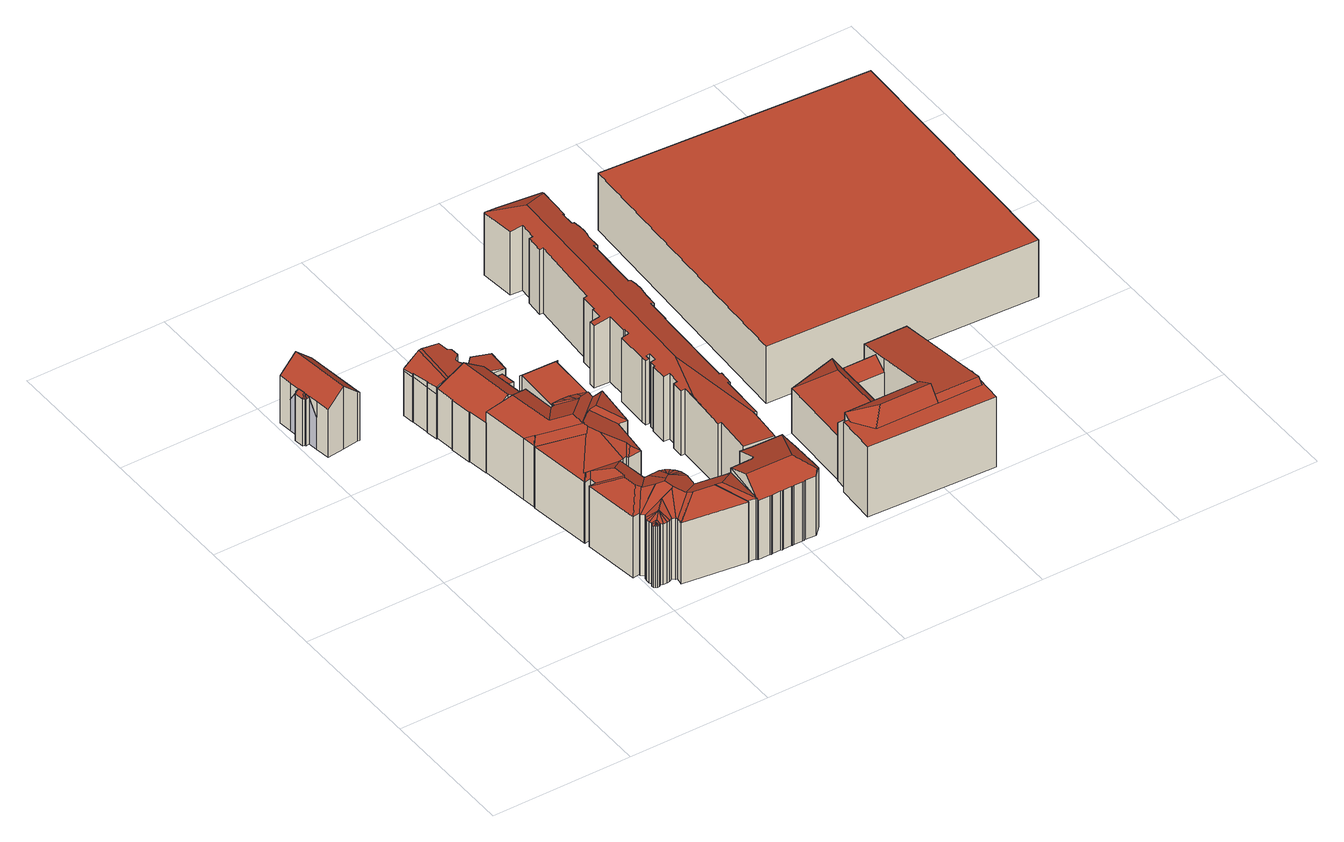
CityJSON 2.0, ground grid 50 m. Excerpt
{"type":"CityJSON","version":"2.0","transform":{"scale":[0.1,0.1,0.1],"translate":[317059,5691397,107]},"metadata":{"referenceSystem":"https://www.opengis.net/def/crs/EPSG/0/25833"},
"CityObjects":{
"building1":{"type":"Building","attributes":{"Gemeindeschluessel":14713000,"Geometrietyp2DReferenz":"3000","function":"31001_9998","roofType":"9999"},"children":["building1-1","building1-2"]},
"building1-1":{"type":"BuildingPart","attributes":{"Dachtyp_tdc":"tdcGableRoof","Dachneigung":42.45,"QualitaetDacherkennung":71,"Geometrietyp2DReferenz":"3000","roofType":"3100","measuredHeight":24.38},"parents":["building1"],"geometry":[{"type":"MultiSurface","lod":"2","boundaries":[[[0,1,2]],[[0,3,4,1]],[[3,5,6,4]],[[5,7,8,6]],[[7,9,10,8]],[[9,11,12,10]],[[11,13,14,12]],[[13,15,16,14]],[[15,17,18,16]],[[17,19,18]],[[13,11,9,7,5]],[[5,3,0,17,15,13]],[[20,21,1,4,6,8,10,12,14,16,18]],[[0,2,22,23,19,17]],[[2,1,21,22]],[[22,21,20,23]],[[23,20,18,19]]],"semantics":{"surfaces":[{"type":"WallSurface"},{"type":"RoofSurface"},{"type":"GroundSurface"},{"type":"ClosureSurface"}],"values":[0,0,0,0,0,0,0,0,0,0,1,1,2,0,3,3,3]}}]},
"building1-2":{"type":"BuildingPart","attributes":{"Dachtyp_tdc":"tdcFreeFormRoof","Dachneigung":58.92,"QualitaetDacherkennung":25,"Geometrietyp2DReferenz":"3000","roofType":"5000","measuredHeight":19.87},"parents":["building1"],"geometry":[{"type":"MultiSurface","lod":"2","boundaries":[[[19,23,20,18]],[[23,24,25,20]],[[24,26,27,25]],[[26,28,29,27]],[[28,30,31,29]],[[30,32,33,31]],[[32,34,35,33]],[[34,22,21,35]],[[22,2,22,34,36]],[[34,32,37,36]],[[32,30,38,37]],[[30,28,39,38]],[[28,26,40,39]],[[26,24,41,40]],[[24,23,19,23,41]],[[23,22,36,37,38,39,40,41]],[[20,25,27,29,31,33,35,21,1,21,20,18]],[[22,2,1,21]],[[20,21,22,23]]],"semantics":{"surfaces":[{"type":"WallSurface"},{"type":"RoofSurface"},{"type":"GroundSurface"},{"type":"ClosureSurface"}],"values":[0,0,0,0,0,0,0,0,1,1,1,1,1,1,1,1,2,3,3]}}]},
"building2":{"type":"Building","attributes":{"Gemeindeschluessel":14713000,"Geometrietyp2DReferenz":"3000","function":"31001_9998","roofType":"9999"},"children":["building2-1","building2-2"]},
"building2-1":{"type":"BuildingPart","attributes":{"Dachtyp_tdc":"tdcPolyFlatRoof","Dachneigung":4.44,"QualitaetDacherkennung":83,"Geometrietyp2DReferenz":"3000","roofType":"2100","measuredHeight":21.09},"parents":["building2"],"geometry":[{"type":"MultiSurface","lod":"2","boundaries":[[[42,43,44,45]],[[46,47,48,49]],[[47,42,45,48]],[[47,46,43,42]],[[45,44,49,48]],[[46,49,44,43]]],"semantics":{"surfaces":[{"type":"WallSurface"},{"type":"RoofSurface"},{"type":"GroundSurface"},{"type":"ClosureSurface"}],"values":[0,0,0,1,2,3]}}]},
"building2-2":{"type":"BuildingPart","attributes":{"Dachtyp_tdc":"tdcGableRoof","Dachneigung":34.47,"QualitaetDacherkennung":75,"Geometrietyp2DReferenz":"3000","roofType":"3100","measuredHeight":25.55},"parents":["building2"],"geometry":[{"type":"MultiSurface","lod":"2","boundaries":[[[50,51,52,53]],[[51,54,55,52]],[[54,56,57,55]],[[56,58,59,57]],[[58,60,61,59]],[[60,62,63,61]],[[62,46,49,63]],[[43,64,65,44]],[[64,66,67,65]],[[66,68,69,67]],[[68,50,53,69]],[[66,64,43,46,62,60]],[[60,58,56,54,51,50,68,66]],[[53,52,55,57,59,61,63,49,44,65,67,69]],[[43,44,49,46]]],"semantics":{"surfaces":[{"type":"WallSurface"},{"type":"RoofSurface"},{"type":"GroundSurface"},{"type":"ClosureSurface"}],"values":[0,0,0,0,0,0,0,0,0,0,0,1,1,2,3]}}]},
"building3":{"type":"Building","attributes":{"Dachtyp_tdc":"tdcFreeFormRoof","Gemeindeschluessel":14713000,"Dachneigung":28.03,"QualitaetDacherkennung":4,"Geometrietyp2DReferenz":"3000","function":"31001_9998","roofType":"5000","measuredHeight":30.65},"geometry":[{"type":"MultiSurface","lod":"2","boundaries":[[[70,71,72,73]],[[74,70,73,75]],[[76,77,74,75,78]],[[79,80,76,78,81]],[[82,79,81,83]],[[82,83,84]],[[85,80,79,82,84,86]],[[87,85,86,88]],[[89,90,87,88,91]],[[92,93,89,91,94]],[[95,96,97,98,99,92,94,100]],[[101,102,95,100,103]],[[101,103,104]],[[105,102,101,104,106]],[[107,108,105,106,109]],[[110,107,109,111]],[[110,111,112]],[[113,107,110,112,114]],[[113,114,115]],[[108,107,113,115,116]],[[117,102,105,108,116,118]],[[117,118,119]],[[96,95,102,117,119,120]],[[97,96,120,121]],[[98,97,121,122]],[[123,124,99,98,122,125]],[[126,123,125,127]],[[128,126,127,129]],[[130,128,129,131]],[[132,133,130,131,134]],[[135,132,134,136]],[[135,136,137]],[[138,133,132,135,137,139]],[[138,139,140]],[[124,123,126,128,130,133,138,140,141]],[[142,143,144,145,93,92,99,124,141,146]],[[142,146,147]],[[143,142,147,148]],[[149,144,143,148,150]],[[151,149,150,152]],[[153,151,152,154]],[[153,154,155]],[[145,144,149,151,153,155,156]],[[90,89,93,145,156,157]],[[77,76,80,85,87,90,157,158]],[[159,160,71,70,74,77,158,161]],[[162,163,164,165,159,161,166]],[[167,162,166,168]],[[169,167,168,170]],[[169,170,171]],[[172,173,174,175,163,162,167,169,171,176]],[[177,172,176,178]],[[177,178,179]],[[180,173,172,177,179,181]],[[182,183,184,185,180,181,186]],[[182,186,187]],[[188,183,182,187,189]],[[190,188,189,191]],[[190,191,192]],[[184,183,188,190,192,193]],[[194,185,184,193,195]],[[196,194,195,197]],[[196,197,198]],[[199,200,201,202,203,204,205,206,207,208,209,210,211,212,213,214,215,216,217,218,219,220,221,222,223,224,225,226,227,228,229,230,231,232,233,234,235,236,237,238,239,240,241,242,243,244,245,246,247,248,249,250,251,252,253,254,255,256,257,258,259,260,261,262,263,264,265,266,267,268,269]],[[197,195,200,199]],[[195,193,201,200]],[[193,192,202,201]],[[192,191,203,202]],[[191,189,204,203]],[[189,187,205,204]],[[187,186,206,205]],[[186,181,207,206]],[[181,179,208,207]],[[179,178,209,208]],[[178,176,210,209]],[[176,171,211,210]],[[171,170,212,211]],[[170,168,213,212]],[[168,166,214,213]],[[166,161,215,214]],[[161,158,216,215]],[[158,157,217,216]],[[157,156,218,217]],[[156,155,219,218]],[[155,154,220,219]],[[154,152,221,220]],[[152,150,222,221]],[[150,148,223,222]],[[148,147,224,223]],[[147,146,225,224]],[[146,141,226,225]],[[141,140,227,226]],[[140,139,228,227]],[[139,137,229,228]],[[137,136,230,229]],[[136,134,231,230]],[[134,131,232,231]],[[131,129,233,232]],[[129,127,234,233]],[[127,125,235,234]],[[125,122,236,235]],[[122,121,237,236]],[[121,120,238,237]],[[120,119,239,238]],[[119,118,240,239]],[[118,116,241,240]],[[116,115,242,241]],[[115,114,243,242]],[[114,112,244,243]],[[112,111,245,244]],[[111,109,246,245]],[[109,106,247,246]],[[106,104,248,247]],[[104,103,249,248]],[[103,100,250,249]],[[100,94,251,250]],[[94,91,252,251]],[[91,88,253,252]],[[88,86,254,253]],[[86,84,255,254]],[[84,83,256,255]],[[83,81,257,256]],[[81,78,258,257]],[[78,75,259,258]],[[75,73,260,259]],[[73,72,261,260]],[[72,270,262,261]],[[270,271,263,262]],[[271,272,264,263]],[[272,273,265,264]],[[273,274,266,265]],[[274,275,267,266]],[[275,276,268,267]],[[276,198,269,268]],[[198,197,199,269]],[[174,173,180,185,194,196,198,276]],[[277,278,175,174,276,275]],[[277,275,274]],[[278,277,274,273]],[[164,163,175,278,273,272]],[[165,164,272,271]],[[160,159,165,271,270]],[[71,160,270,72]]],"semantics":{"surfaces":[{"type":"RoofSurface"},{"type":"GroundSurface"},{"type":"WallSurface"}],"values":[0,0,0,0,0,0,0,0,0,0,0,0,0,0,0,0,0,0,0,0,0,0,0,0,0,0,0,0,0,0,0,0,0,0,0,0,0,0,0,0,0,0,0,0,0,0,0,0,0,0,0,0,0,0,0,0,0,0,0,0,0,0,0,1,2,2,2,2,2,2,2,2,2,2,2,2,2,2,2,2,2,2,2,2,2,2,2,2,2,2,2,2,2,2,2,2,2,2,2,2,2,2,2,2,2,2,2,2,2,2,2,2,2,2,2,2,2,2,2,2,2,2,2,2,2,2,2,2,2,2,2,2,2,2,2,0,0,0,0,0,0,0,0]}}]},
"building4":{"type":"Building","attributes":{"Dachtyp_tdc":"tdcFreeFormRoof","Gemeindeschluessel":14713000,"Dachneigung":13.63,"QualitaetDacherkennung":21,"Geometrietyp2DReferenz":"3000","function":"31001_9998","roofType":"5000","measuredHeight":22.17},"geometry":[{"type":"MultiSurface","lod":"2","boundaries":[[[279,280,281,282]],[[280,283,284,281]],[[283,285,286,284]],[[285,287,288,286]],[[287,289,290,288]],[[289,291,292,290]],[[291,293,294,292]],[[293,295,296,294]],[[295,297,298,296]],[[297,299,300,298]],[[299,301,302,300]],[[301,303,304,302]],[[303,305,306,304]],[[305,307,308,306]],[[307,309,310,308]],[[309,311,312,310]],[[311,313,314,312]],[[313,315,316,314]],[[315,317,318,316]],[[317,319,320,318]],[[319,321,322,320]],[[321,323,324,322]],[[323,325,326,324]],[[325,327,328,326]],[[327,279,282,328]],[[329,330,331,332,333,334,335,336,337,338]],[[299,297,339,340,341,342,343,344,345,346,347,348,349,350,351]],[[352,331,330,350,349]],[[321,332,331,352,323]],[[323,352,349,325]],[[301,351,350,303]],[[299,351,301]],[[303,350,330,305]],[[325,349,348,327]],[[327,348,347,279]],[[279,347,346,280]],[[280,346,345,283]],[[283,345,344,285]],[[285,344,343,287]],[[287,343,342,289]],[[289,342,341,291]],[[291,341,340,293]],[[293,340,339,295]],[[295,339,297]],[[309,338,337,311]],[[307,329,338,309]],[[311,337,336,313]],[[313,336,335,315]],[[315,335,334,317]],[[317,334,333,319]],[[319,333,332,321]],[[305,330,329,307]],[[282,281,284,286,288,290,292,294,296,298,300,302,304,306,308,310,312,314,316,318,320,322,324,326,328]]],"semantics":{"surfaces":[{"type":"WallSurface"},{"type":"RoofSurface"},{"type":"GroundSurface"}],"values":[0,0,0,0,0,0,0,0,0,0,0,0,0,0,0,0,0,0,0,0,0,0,0,0,0,1,1,1,0,0,0,0,0,0,0,0,0,0,0,0,0,0,0,0,0,0,0,0,0,0,0,0,2]}}]},
"building5":{"type":"Building","attributes":{"Gemeindeschluessel":14713000,"Geometrietyp2DReferenz":"3000","function":"31001_9998","roofType":"9999"},"children":["building5-1","building5-2","building5-3"]},
"building5-1":{"type":"BuildingPart","attributes":{"Dachtyp_tdc":"tdcPolyFlatRoof","Dachneigung":0,"QualitaetDacherkennung":66,"Geometrietyp2DReferenz":"3000","roofType":"1000","measuredHeight":3},"parents":["building5"],"geometry":[{"type":"MultiSurface","lod":"2","boundaries":[[[353,354,355,356]],[[357,358,359,360]],[[361,362,363,364]],[[362,365,366,363]],[[365,353,356,366]],[[365,362,361,358,357,354,353]],[[356,355,360,359,364,363,366]],[[360,355,354,357]],[[364,359,358,361]]],"semantics":{"surfaces":[{"type":"WallSurface"},{"type":"RoofSurface"},{"type":"GroundSurface"},{"type":"ClosureSurface"}],"values":[0,0,0,0,0,1,2,3,3]}}]},
"building5-2":{"type":"BuildingPart","attributes":{"Dachtyp_tdc":"tdcFreeFormRoof","Dachneigung":35.58,"QualitaetDacherkennung":15,"Geometrietyp2DReferenz":"3000","roofType":"5000","measuredHeight":18.59},"parents":["building5"],"geometry":[{"type":"MultiSurface","lod":"2","boundaries":[[[367,368,369,355,354]],[[368,370,371,369]],[[370,372,357,360,371]],[[373,372,370]],[[374,373,370,368]],[[374,368,367]],[[373,374,367,372]],[[355,369,371,360]],[[354,357,372,367]],[[354,355,360,357]]],"semantics":{"surfaces":[{"type":"WallSurface"},{"type":"RoofSurface"},{"type":"GroundSurface"},{"type":"ClosureSurface"}],"values":[0,0,0,1,1,1,1,2,0,3]}}]},
"building5-3":{"type":"BuildingPart","attributes":{"Dachtyp_tdc":"tdcFreeFormRoof","Dachneigung":30.51,"QualitaetDacherkennung":25,"Geometrietyp2DReferenz":"3000","roofType":"5000","measuredHeight":18.47},"parents":["building5"],"geometry":[{"type":"MultiSurface","lod":"2","boundaries":[[[375,376,364,377]],[[376,361,364]],[[378,379,380,359,358]],[[379,375,377,380]],[[376,375,381]],[[375,379,382,381]],[[379,378,382]],[[378,376,381,382]],[[377,364,359,380]],[[358,361,376,378]],[[359,364,361,358]]],"semantics":{"surfaces":[{"type":"WallSurface"},{"type":"RoofSurface"},{"type":"GroundSurface"},{"type":"ClosureSurface"}],"values":[0,0,0,0,1,1,1,1,2,0,3]}}]},
"building6":{"type":"Building","attributes":{"Dachtyp_tdc":"tdcPolyFlatRoof","Gemeindeschluessel":14713000,"Dachneigung":0,"QualitaetDacherkennung":69,"Geometrietyp2DReferenz":"3000","function":"31001_9998","roofType":"1000","measuredHeight":2.74},"geometry":[{"type":"MultiSurface","lod":"2","boundaries":[[[383,384,385,386]],[[384,387,388,385]],[[387,389,390,388]],[[389,391,392,390]],[[391,393,394,392]],[[393,383,386,394]],[[393,391,389,387,384,383]],[[386,385,388,390,392,394]]],"semantics":{"surfaces":[{"type":"WallSurface"},{"type":"RoofSurface"},{"type":"GroundSurface"}],"values":[0,0,0,0,0,0,1,2]}}]},
"building7":{"type":"Building","attributes":{"Dachtyp_tdc":"tdcFreeFormRoof","Gemeindeschluessel":14713000,"Dachneigung":23.32,"QualitaetDacherkennung":24,"Geometrietyp2DReferenz":"3000","function":"31001_9998","roofType":"5000","measuredHeight":29.2},"geometry":[{"type":"MultiSurface","lod":"2","boundaries":[[[395,396,397,398]],[[396,399,400,397]],[[399,401,402,400]],[[401,403,404,402]],[[403,405,406,404]],[[405,407,408,406]],[[407,409,410,408]],[[409,411,412,410]],[[411,413,414,412]],[[413,415,416,414]],[[415,417,418,416]],[[417,419,420,418]],[[419,421,229,420]],[[421,422,228,229]],[[422,423,424,228]],[[423,425,426,424]],[[425,427,428,426]],[[427,429,430,428]],[[429,431,432,430]],[[431,433,434,432]],[[433,435,436,434]],[[435,437,438,436]],[[437,439,440,438]],[[439,441,442,440]],[[441,443,444,442]],[[443,445,446,444]],[[445,447,448,446]],[[447,449,450,448]],[[449,451,452,450]],[[451,453,454,452]],[[453,455,456,454]],[[455,457,458,456]],[[457,459,460,458]],[[459,395,398,460]],[[451,449,447,445,443,441,439,437,435,433,431,461,462,463,457,455,453]],[[462,461,429,427,425,423,422,464]],[[395,459,463,462,464,421,419,417,415,413,411,409,407,405,403,401,399,396]],[[422,421,464]],[[431,429,461]],[[459,457,463]],[[398,397,400,402,404,406,408,410,412,414,416,418,420,229,228,424,426,428,430,432,434,436,438,440,442,444,446,448,450,452,454,456,458,460]]],"semantics":{"surfaces":[{"type":"WallSurface"},{"type":"RoofSurface"},{"type":"GroundSurface"}],"values":[0,0,0,0,0,0,0,0,0,0,0,0,0,0,0,0,0,0,0,0,0,0,0,0,0,0,0,0,0,0,0,0,0,0,1,1,1,0,0,0,2]}}]},
"building8":{"type":"Building","attributes":{"Dachtyp_tdc":"tdcPolyFlatRoof","Gemeindeschluessel":14713000,"Dachneigung":0,"QualitaetDacherkennung":34,"Geometrietyp2DReferenz":"3000","function":"31001_9998","roofType":"1000","measuredHeight":5.77},"geometry":[{"type":"MultiSurface","lod":"2","boundaries":[[[465,466,467,468]],[[466,469,470,467]],[[469,471,472,470]],[[471,473,474,472]],[[473,475,476,474]],[[475,477,478,476]],[[477,479,480,478]],[[479,481,482,480]],[[481,483,484,482]],[[483,485,486,484]],[[485,487,488,486]],[[487,465,468,488]],[[487,485,483,481,479,477,475,473,471,469,466,465]],[[468,467,470,472,474,476,478,480,482,484,486,488]]],"semantics":{"surfaces":[{"type":"WallSurface"},{"type":"RoofSurface"},{"type":"GroundSurface"}],"values":[0,0,0,0,0,0,0,0,0,0,0,0,1,2]}}]},
"building9":{"type":"Building","attributes":{"name":"Hochschule Macromedia","Dachtyp_tdc":"tdcFreeFormRoof","Gemeindeschluessel":14713000,"Dachneigung":18.26,"QualitaetDacherkennung":17,"Geometrietyp2DReferenz":"3000","function":"31001_3023","roofType":"5000","measuredHeight":26.34},"geometry":[{"type":"MultiSurface","lod":"2","boundaries":[[[489,490,491,492]],[[490,493,494,491]],[[493,495,496,494]],[[495,497,498,496]],[[497,499,500,498]],[[499,501,502,500]],[[501,503,504,502]],[[503,505,506,504]],[[505,507,508,506]],[[507,509,510,508]],[[509,511,512,510]],[[511,513,514,512]],[[513,515,516,514]],[[515,517,518,516]],[[517,519,520,518]],[[519,521,522,520]],[[521,523,524,522]],[[523,525,526,524]],[[525,527,528,526]],[[527,529,530,528]],[[529,531,532,530]],[[531,533,534,532]],[[533,535,536,534]],[[535,537,538,536]],[[537,539,540,538]],[[539,541,542,540]],[[541,543,544,542]],[[543,545,546,544]],[[545,547,548,546]],[[547,549,550,548]],[[549,551,552,550]],[[551,553,554,552]],[[553,555,556,554]],[[555,557,558,556]],[[557,559,560,558]],[[559,561,562,560]],[[561,563,564,562]],[[563,565,566,564]],[[565,567,568,566]],[[567,569,570,568]],[[569,571,572,570]],[[571,573,574,572]],[[573,575,576,574]],[[575,577,578,576]],[[577,579,580,578]],[[579,581,582,580]],[[581,583,584,582]],[[583,585,586,584]],[[585,587,588,586]],[[587,589,590,588]],[[589,591,592,590]],[[591,593,594,592]],[[593,595,596,594]],[[595,597,598,596]],[[597,599,600,598]],[[599,601,602,600]],[[601,603,604,602]],[[603,605,606,604]],[[605,607,608,606]],[[607,609,610,608]],[[609,611,612,610]],[[611,613,614,612]],[[613,615,616,614]],[[615,617,618,616]],[[617,489,492,618]],[[619,620,489,617,621]],[[622,623,547,545,543,541,624]],[[622,619,621,615,613,611,609,607,605,603,601,599,597,595,593,591,589,587,585,583,581,579,577,575,573,571,569,567,565,563,561,559,557,555,553,551,549,623]],[[539,537,535,533,531,529,527,525,523,521,519,517,515,513,511,509,507,505,503,501,499,497,495,493,490,620,619,622,624]],[[490,489,620]],[[541,539,624]],[[549,547,623]],[[617,615,621]],[[492,491,494,496,498,500,502,504,506,508,510,512,514,516,518,520,522,524,526,528,530,532,534,536,538,540,542,544,546,548,550,552,554,556,558,560,562,564,566,568,570,572,574,576,578,580,582,584,586,588,590,592,594,596,598,600,602,604,606,608,610,612,614,616,618]]],"semantics":{"surfaces":[{"type":"WallSurface"},{"type":"RoofSurface"},{"type":"GroundSurface"}],"values":[0,0,0,0,0,0,0,0,0,0,0,0,0,0,0,0,0,0,0,0,0,0,0,0,0,0,0,0,0,0,0,0,0,0,0,0,0,0,0,0,0,0,0,0,0,0,0,0,0,0,0,0,0,0,0,0,0,0,0,0,0,0,0,0,0,1,1,1,1,0,0,0,0,2]}}]},
"building10":{"type":"Building","attributes":{"Gemeindeschluessel":14713000,"Dachorientierung":0,"MittlereTraufHoehe":135.66,"ObjektHoehe":27.15,"BodenHoehe":108.51,"Geometrietyp2DReferenz":"3000","BezugspunktDach":"2000","AbsoluteHoehe":135.66,"Dachflaeche":645.91,"function":"31001_9998","measuredHeight":27.15,"storeysAboveGround":9},"geometry":[{"type":"MultiSurface","lod":"2","boundaries":[[[625,626,627,628,629,630]],[[630,629,631,632]],[[629,628,633,631]],[[628,627,634,633]],[[627,626,635,634]],[[626,625,636,635]],[[625,630,632,636]],[[632,631,633,634,635,636]]],"semantics":{"surfaces":[{"type":"RoofSurface"},{"type":"WallSurface"},{"type":"GroundSurface"}],"values":[0,1,1,1,1,1,1,2]}}]},
"building11":{"type":"Building","attributes":{"Gemeindeschluessel":14713000,"Geometrietyp2DReferenz":"3000","function":"31001_9998","roofType":"9999"},"children":["building11-1","building11-2","building11-3","building11-4","building11-5","building11-6"]},
"building11-1":{"type":"BuildingPart","attributes":{"Dachtyp_tdc":"tdcHipAndGableRoof","Dachneigung":44.83,"QualitaetDacherkennung":42,"Geometrietyp2DReferenz":"3000","roofType":"5000","measuredHeight":27.33},"parents":["building11"],"geometry":[{"type":"MultiSurface","lod":"2","boundaries":[[[637,638,639,640]],[[638,641,642,643,639]],[[641,638,644]],[[638,637,645,646,644]],[[647,648,649,641,644,646,650]],[[640,639,643,651,652]],[[647,652,651,653,648]],[[649,642,641]],[[653,651,643,642]],[[653,642,649,648]],[[637,640,652,647]],[[650,646,645]],[[647,650,645,637]]],"semantics":{"surfaces":[{"type":"WallSurface"},{"type":"RoofSurface"},{"type":"GroundSurface"},{"type":"ClosureSurface"}],"values":[0,0,1,1,1,2,0,0,3,3,3,0,3]}}]},
"building11-2":{"type":"BuildingPart","attributes":{"Dachtyp_tdc":"tdcGableRoof","Dachneigung":10.1,"QualitaetDacherkennung":9,"Geometrietyp2DReferenz":"3000","roofType":"3100","measuredHeight":29.9},"parents":["building11"],"geometry":[{"type":"MultiSurface","lod":"2","boundaries":[[[654,655,656,657,658]],[[659,660,661,662,663]],[[660,664,665,661]],[[664,666,665]],[[667,668,669,670,671]],[[668,672,673,669]],[[672,674,675,673]],[[668,667,664,660,659,655,654,676,677,678]],[[678,679,680,674,672,668]],[[681,658,657,662,661,665,670,669,673,675]],[[677,682,678]],[[654,658,681,683,676]],[[676,683,682,677]],[[659,663,684,656,655]],[[663,662,657,656]],[[663,656,684]],[[671,666,664,667]],[[671,670,665,666]],[[682,679,678]],[[681,675,674,680,683]],[[683,680,679,682]]],"semantics":{"surfaces":[{"type":"WallSurface"},{"type":"RoofSurface"},{"type":"GroundSurface"},{"type":"ClosureSurface"}],"values":[0,0,0,0,0,0,0,1,1,2,0,3,3,0,3,3,0,3,0,3,3]}}]},
"building11-3":{"type":"BuildingPart","attributes":{"Dachtyp_tdc":"tdcPolyFlatRoof","Dachneigung":45.01,"QualitaetDacherkennung":41,"Geometrietyp2DReferenz":"3000","roofType":"2100","measuredHeight":26.55},"parents":["building11"],"geometry":[{"type":"MultiSurface","lod":"2","boundaries":[[[685,686,687,688]],[[686,689,637,640,687]],[[690,650,645,689,686,685]],[[688,687,640,652]],[[647,650,690]],[[645,637,689]],[[647,652,640,637]],[[647,637,645,650]],[[688,652,647,690,685]]],"semantics":{"surfaces":[{"type":"WallSurface"},{"type":"RoofSurface"},{"type":"GroundSurface"},{"type":"ClosureSurface"}],"values":[0,0,1,2,0,0,3,3,3]}}]},
"building11-4":{"type":"BuildingPart","attributes":{"Dachtyp_tdc":"tdcGableRoof","Dachneigung":45.4,"QualitaetDacherkennung":59,"Geometrietyp2DReferenz":"3000","roofType":"3100","measuredHeight":23.09},"parents":["building11"],"geometry":[{"type":"MultiSurface","lod":"2","boundaries":[[[642,663,662,643]],[[656,653,651,657]],[[663,642,649,691,684]],[[653,656,684,691,648]],[[643,662,657,651]],[[657,662,663,656]],[[642,643,651,653]],[[656,663,684]],[[648,691,649]],[[653,648,649,642]]],"semantics":{"surfaces":[{"type":"WallSurface"},{"type":"RoofSurface"},{"type":"GroundSurface"},{"type":"ClosureSurface"}],"values":[0,0,1,1,2,3,3,3,0,3]}}]},
"building11-5":{"type":"BuildingPart","attributes":{"Dachtyp_tdc":"tdcPolyFlatRoof","Dachneigung":0,"QualitaetDacherkennung":95,"Geometrietyp2DReferenz":"3000","roofType":"1000","measuredHeight":19.39},"parents":["building11"],"geometry":[{"type":"MultiSurface","lod":"2","boundaries":[[[666,692,693,665]],[[692,694,695,693]],[[694,671,670,695]],[[671,694,692,666]],[[665,693,695,670]],[[665,670,671,666]]],"semantics":{"surfaces":[{"type":"WallSurface"},{"type":"RoofSurface"},{"type":"GroundSurface"},{"type":"ClosureSurface"}],"values":[0,0,0,1,2,3]}}]},
"building11-6":{"type":"BuildingPart","attributes":{"Dachtyp_tdc":"tdcHipAndGableRoof","Dachneigung":48.07,"QualitaetDacherkennung":39,"Geometrietyp2DReferenz":"3000","roofType":"5000","measuredHeight":32.54},"parents":["building11"],"geometry":[{"type":"MultiSurface","lod":"2","boundaries":[[[696,697,698,675,674]],[[697,699,685,688,698]],[[699,697,700]],[[697,696,679,682,677,701,700]],[[702,699,700,701]],[[675,698,688,652,658,681]],[[658,652,690,685,699,702,654]],[[652,688,685,690]],[[696,674,680]],[[676,654,702]],[[683,681,658,654,676]],[[674,675,681,683,680]],[[702,701,677,676]],[[680,679,696]],[[676,677,682,683]],[[683,682,679,680]]],"semantics":{"surfaces":[{"type":"WallSurface"},{"type":"RoofSurface"},{"type":"GroundSurface"},{"type":"ClosureSurface"}],"values":[0,0,1,1,1,2,0,3,0,0,3,3,0,0,3,3]}}]},
"building12":{"type":"Building","attributes":{"name":"Sächsische Aufbaubank","Dachtyp_tdc":"tdcPolyFlatRoof","Gemeindeschluessel":14713000,"Dachneigung":0,"QualitaetDacherkennung":49,"Geometrietyp2DReferenz":"3000","function":"31001_3010","roofType":"1000","measuredHeight":22.2},"geometry":[{"type":"MultiSurface","lod":"2","boundaries":[[[703,704,705,706]],[[704,707,708,705]],[[707,709,710,708]],[[709,703,706,710]],[[709,707,704,703]],[[706,705,708,710]]],"semantics":{"surfaces":[{"type":"WallSurface"},{"type":"RoofSurface"},{"type":"GroundSurface"}],"values":[0,0,0,0,1,2]}}]}
},
"vertices":[
[21,1354,193],[21,1354,8],[21,1354,128],[15,1401,193],[15,1401,8],[77,1409,252],[77,1409,8],[141,1417,192],[141,1417,8],[167,1198,194],[167,1198,8],[161,1198,198],[161,1198,8],[104,1191,252],[104,1191,8],[43,1183,194],[43,1183,8],[36,1235,194],[36,1235,8],[36,1235,133],[32,1268,8],[25,1317,8],[25,1317,189],[32,1268,189],
[19,1267,189],[19,1267,8],[17,1271,189],[17,1271,8],[10,1273,189],[10,1273,8],[6,1307,189],[6,1307,8],[12,1311,189],[12,1311,8],[14,1315,189],[14,1315,8],[19,1309,201],[19,1306,202],[17,1302,206],[20,1281,207],[22,1278,203],[23,1275,202],
[561,952,220],[542,950,222],[542,950,11],[561,952,11],[535,1001,222],[555,1004,220],[555,1004,11],[535,1001,11],
[383,926,204],[381,925,203],[381,925,11],[383,926,11],[371,1001,203],[371,1001,11],[373,1002,204],[373,1002,11],[364,1072,205],[364,1072,11],[456,1066,267],[456,1066,11],[527,1062,222],[527,1062,11],[552,875,222],[552,875,11],[482,865,267],[482,865,11],[393,853,205],[393,853,11],
[471,433,260],[470,435,260],[452,411,249],[452,407,249],[489,434,259],[473,411,249],[547,335,282],[541,380,282],[477,388,249],[457,381,251],[537,321,288],[461,385,249],[457,384,251],[460,388,249],[453,387,249],[543,273,288],[479,189,249],[556,263,282],[503,193,249],[590,232,297],[557,258,282],[504,188,249],[628,195,296],[617,223,303],[514,178,249],[546,152,270],[546,153,270],[579,185,277],[619,190,293],[628,194,296],[507,168,249],[543,152,269],[545,152,270],[505,156,249],[505,143,249],[526,133,256],[509,134,249],[517,124,255],[525,132,256],[504,127,249],[515,123,254],[505,118,249],[509,114,249],[517,123,255],[515,111,249],[522,112,249],[527,116,249],[545,151,269],[536,112,249],[549,112,249],[561,114,249],[571,120,249],[581,111,249],[656,163,282],[652,164,282],[586,110,249],[667,149,288],[582,85,249],[742,139,288],[807,55,249],[744,140,287],[807,59,249],[837,57,249],[767,137,287],[835,56,249],[836,55,249],[835,54,249],[838,53,249],[826,187,256],[841,201,249],[827,201,249],[720,217,249],[658,260,284],[657,260,284],[654,259,286],[634,241,295],[724,261,249],[723,275,249],[718,288,249],[655,261,285],[709,303,249],[656,264,283],[698,314,249],[659,274,278],[684,324,249],[668,329,249],[629,328,249],[611,326,249],[597,433,249],[466,437,259],[468,435,260],[594,433,249],[588,530,300],[561,556,316],[547,538,307],[544,538,307],[609,435,249],[650,479,265],[624,440,249],[650,462,264],[626,431,249],[675,437,249],[630,652,284],[561,580,317],[561,574,317],[560,574,317],[690,582,249],[660,654,286],[723,580,249],[738,737,249],[558,581,316],[698,731,249],[659,731,270],[642,719,278],[642,718,278],[557,626,319],[701,759,249],[668,770,249],[635,726,275],[641,775,249],[615,746,265],[615,777,249],[581,774,249],[582,763,249],[498,669,291],[566,761,249],[476,832,291],[552,875,249],[393,853,249],[552,875,12],[566,761,12],[582,763,12],[581,774,12],[615,777,12],[641,775,12],[668,770,12],[701,759,12],[698,731,12],[738,737,12],[723,580,12],[690,582,12],[675,437,12],[626,431,12],[624,440,12],[609,435,12],[594,433,12],[597,433,12],[611,326,12],[629,328,12],[668,329,12],[684,324,12],[698,314,12],[709,303,12],[718,288,12],[723,275,12],[724,261,12],[720,217,12],[827,201,12],[841,201,12],[838,53,12],[835,54,12],[835,56,12],[807,59,12],[807,55,12],[582,85,12],[586,110,12],[581,111,12],[571,120,12],[561,114,12],[549,112,12],[536,112,12],[527,116,12],[522,112,12],[515,111,12],[509,114,12],[505,118,12],[504,127,12],[509,134,12],[505,143,12],[505,156,12],[507,168,12],[514,178,12],[504,188,12],[503,193,12],[479,189,12],[453,387,12],[460,388,12],[461,385,12],[477,388,12],[473,411,12],[452,407,12],[452,411,12],[450,411,12],[420,632,12],[423,633,12],[422,636,12],[421,636,12],[415,684,12],[416,684,12],[393,853,12],[450,411,249],[420,632,249],[423,633,249],[422,636,249],[421,636,249],[415,684,249],[416,684,249],[442,663,262],[443,663,262],
[488,1202,182],[493,1202,182],[493,1202,8],[488,1202,8],[501,1197,182],[501,1197,8],[504,1168,182],[504,1168,8],[481,1146,182],[481,1146,8],[483,1132,182],[483,1132,8],[494,1120,182],[494,1120,8],[510,1119,182],[510,1119,8],[533,1144,182],[533,1144,8],[608,1140,182],[608,1140,8],[603,1058,182],[603,1058,8],[527,1062,182],[527,1062,8],[406,1069,182],[406,1069,8],[393,1070,182],[393,1070,8],[364,1072,182],[364,1072,8],[362,1072,182],[362,1072,8],[357,1115,182],[357,1115,8],[358,1116,182],[358,1116,8],[350,1180,182],[350,1180,8],[348,1180,182],[348,1180,8],[343,1221,182],[343,1221,8],[345,1221,182],[345,1221,8],[411,1230,182],[411,1230,8],[415,1230,182],[415,1230,8],[483,1238,182],[483,1238,8],[364,1072,210],[393,1070,230],[402,1228,230],[345,1221,192],[343,1221,190],[348,1180,195],[350,1180,197],[358,1116,205],[357,1115,204],[362,1072,209],[533,1144,200],[510,1119,205],[494,1120,209],[483,1132,212],[481,1146,212],[504,1168,207],[501,1197,208],[493,1202,210],[488,1202,211],[483,1238,213],[415,1230,229],[406,1069,229],[527,1062,200],[411,1230,230],
[619,884,40],[572,877,40],[572,877,10],[619,884,10],[561,952,40],[555,1004,40],[555,1004,10],[561,952,10],[547,1061,40],[603,1058,40],[603,1058,10],[547,1061,10],[624,1055,40],[624,1055,10],
[572,877,188],[552,875,188],[552,875,10],[542,950,188],[542,950,10],[561,952,188],[553,941,195],[560,886,195],
[527,1062,188],[547,1061,188],[527,1062,10],[555,1004,188],[535,1001,188],[535,1001,10],[538,1051,194],[543,1012,194],
[619,884,36],[624,1055,36],[624,1055,9],[619,884,9],[660,1052,36],[660,1052,9],[687,1049,36],[687,1049,9],[683,885,36],[683,885,9],[641,886,36],[641,886,9],
[1010,49,242],[1005,47,241],[1005,47,12],[1010,49,12],[1000,49,242],[1000,49,12],[969,49,242],[969,49,12],[964,48,241],[964,48,12],[960,49,242],[960,49,12],[931,50,242],[931,50,12],[926,48,240],[926,48,12],[921,50,242],[921,50,12],[891,50,241],[891,50,12],[887,49,240],[887,49,12],[882,50,241],[882,50,12],[841,51,241],[841,51,12],[838,53,244],[841,201,266],[921,202,265],[921,202,12],[929,209,262],[929,209,12],[936,292,226],[936,292,12],[978,285,229],[978,285,12],[1085,282,228],[1085,282,12],[1084,241,230],[1084,241,12],[1086,237,229],[1086,237,12],[1084,233,231],[1084,233,12],[1082,202,234],[1082,202,12],[1085,198,232],[1085,198,12],[1082,193,234],[1082,193,12],[1081,164,237],[1081,164,12],[1083,160,235],[1083,160,12],[1080,156,237],[1080,156,12],[1079,124,239],[1079,124,12],[1081,119,238],[1081,119,12],[1079,115,240],[1079,115,12],[1077,76,243],[1077,76,12],[1048,48,243],[1048,48,12],[1084,282,229],[1004,111,303],[1062,62,256],[839,114,303],
[698,1122,66],[833,1118,66],[833,1118,9],[698,1122,9],[833,1117,66],[833,1117,9],[828,1117,66],[828,1117,9],[819,816,66],[819,816,9],[824,816,66],[824,816,9],[824,814,66],[824,814,9],[689,818,66],[689,818,9],[689,820,66],[689,820,9],[695,820,66],[695,820,9],[704,1120,66],[704,1120,9],[698,1121,66],[698,1121,9],
[1130,1638,232],[1125,1512,235],[1125,1512,3],[1130,1638,3],[1120,1512,237],[1120,1512,3],[1119,1464,237],[1119,1464,3],[1128,1463,234],[1128,1463,3],[1133,1441,232],[1133,1441,3],[1134,1419,231],[1134,1419,3],[1132,1402,232],[1132,1402,3],[1127,1384,233],[1127,1384,3],[1126,1335,233],[1126,1335,3],[1113,1337,237],[1113,1337,3],[1106,1141,237],[1106,1141,3],[1116,1140,233],[1116,1140,3],[1120,1118,232],[1120,1118,3],[1121,1096,231],[1121,1096,3],[1115,1059,233],[1115,1059,3],[1113,1013,232],[1113,1013,3],[1101,1014,237],[1101,1014,3],[1098,929,236],[1098,929,3],[1096,930,237],[1096,930,3],[1084,621,237],[1084,621,3],[1094,621,234],[1094,621,3],[1092,572,233],[1092,572,3],[1082,572,237],[1082,572,3],[1077,408,236],[1077,408,3],[1064,408,241],[1064,408,3],[1060,286,233],[1060,286,3],[947,290,240],[947,290,3],[951,413,248],[951,413,3],[940,413,248],[940,413,3],[945,599,257],[945,599,3],[932,599,255],[932,599,3],[933,641,255],[933,641,3],[946,641,257],[946,641,3],[947,684,257],[947,684,3],[925,685,253],[925,685,3],[927,743,253],[927,743,3],[933,743,254],[933,743,3],[934,766,254],[934,766,3],[949,766,256],[949,766,3],[950,797,256],[950,797,3],[938,797,254],[938,797,3],[937,779,254],[937,779,3],[924,779,252],[924,779,3],[924,797,252],[924,797,3],[927,913,251],[927,913,3],[953,913,256],[953,913,3],[954,935,256],[954,935,3],[949,935,255],[949,935,3],[951,1010,255],[951,1010,3],[895,1012,245],[895,1012,3],[895,1035,245],[895,1035,3],[929,1034,251],[929,1034,3],[930,1073,251],[930,1073,3],[937,1073,252],[937,1073,3],[939,1133,252],[939,1133,3],[952,1133,254],[952,1133,3],[969,1394,255],[969,1394,3],[956,1394,253],[956,1394,3],[960,1457,253],[960,1457,3],[973,1457,256],[973,1457,3],[977,1518,256],[977,1518,3],[933,1520,248],[933,1520,3],[923,1643,245],[923,1643,3],[972,1645,242],[972,1645,3],[1035,1581,266],[1130,1631,235],[927,1643,246],[1000,730,266],[944,548,257],[1064,406,241],
[1480,159,287],[1375,168,287],[1231,170,287],[1224,31,287],[1679,10,287],[1686,153,287],[1679,10,15],[1686,153,15],[1224,31,15],[1231,170,15],[1375,168,15],[1480,159,15],
[1253,231,179],[1263,495,182],[1263,495,9],[1253,231,9],[1409,493,233],[1409,493,176],[1409,493,9],[1361,389,282],[1328,209,253],[1356,201,282],[1405,187,230],[1408,420,232],[1408,437,233],[1372,197,265],[1407,382,9],[1405,187,9],[1407,382,204],
[1519,186,293],[1522,380,258],[1522,380,204],[1522,380,9],[1519,186,9],[1524,491,238],[1678,489,239],[1678,489,9],[1524,491,9],[1524,491,176],[1677,471,242],[1677,471,9],[1677,471,203],[1676,224,286],[1675,100,308],[1675,100,9],[1676,224,9],[1676,224,203],[1674,34,232],[1674,34,9],[1517,36,231],[1517,36,9],[1519,171,296],[1518,103,308],[1518,102,308],[1518,74,276],[1517,38,234],[1518,102,9],[1518,102,306],[1518,102,264],[1523,428,240],
[1249,190,274],[1251,230,234],[1251,230,9],[1249,190,9],[1253,231,233],[1405,187,274],
[1408,430,240],
[1680,471,203],[1680,471,9],[1679,224,203],[1679,224,9],
[1517,36,233],[1243,39,232],[1243,39,9],[1249,190,302],[1337,129,334],[1519,127,334],[1519,186,302],
[2278,1567,227],[2244,617,227],[2244,617,5],[2278,1567,5],[1281,659,227],[1281,659,5],[1326,1625,227],[1326,1625,5]
]}
